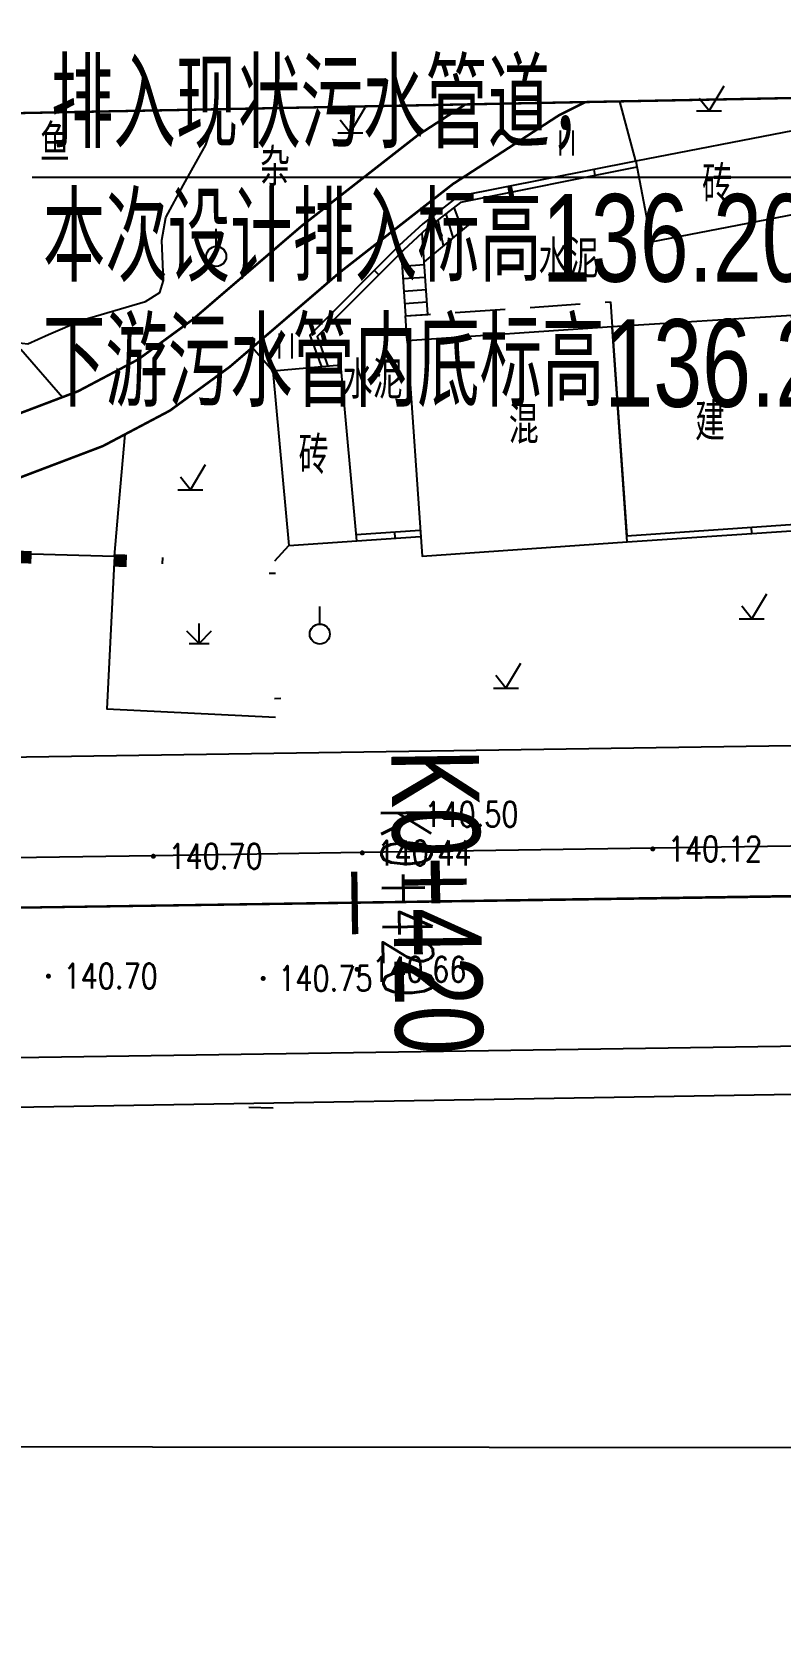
# Model space of a CAD drawing. Extents: x 529262 to 576451, y 2694391 to 2717535.
# Drawn here: x 564422.4 to 564452.3, y 2709985 to 2710048.7 of the extents above; entities that cross this region are included whole.
import ezdxf
from ezdxf.enums import TextEntityAlignment as Align
from ezdxf.xclip import XClip

# ---------------------------------------------------------------- set-up
doc = ezdxf.new("R2010")
doc.units = 0
doc.header["$XCLIPFRAME"] = 0
for name, pattern in [('ACAD_ISO12W100', [22, 12, -3, 0.5, -3, 0.5, -3]), ('X2', [10, 8, -2]), ('X5', [3, 2, -1])]:
    doc.linetypes.add(name, pattern=pattern)
for name, color, linetype in [('DLSS', 4, 'Continuous'), ('DMTZ', 8, 'Continuous'), ('GCD', 8, 'Continuous'), ('JMD', 8, 'Continuous'), ('PP-COM', 7, 'Continuous'), ('RD-中线', 40, 'Continuous'), ('RD-红线', 7, 'Continuous'), ('ZBTZ', 8, 'Continuous'), ('ZJ', 7, 'Continuous'), ('桩号标注', 7, 'Continuous'), ('污水管径标注_W10-', 202, 'Continuous'), ('纵断_分栏文字', 7, 'Continuous'), ('道路中线', 90, 'Continuous')]:
    doc.layers.add(name, color=color, linetype=linetype)
for name, color, linetype, lineweight in [('SXSS', 5, 'Continuous', 0), ('SZ-ZH-DIM', 7, 'Continuous', 0), ('控制界线1', 30, 'ACAD_ISO12W100', 35)]:
    doc.layers.add(name, color=color, linetype=linetype, lineweight=lineweight)
doc.styles.add('HZ', font='rs.shx', dxfattribs={"width": 0.8, "bigfont": 'hztxt.shx'})
doc.styles.add('SEMDI', font='smsim.shx', dxfattribs={"width": 0.75, "bigfont": 'smfs.shx'})
doc.styles.add('SMEDI', font='smsim.shx', dxfattribs={"width": 0.75, "height": 3.5, "bigfont": 'smfs.shx'})
doc.linetypes.add('10421', pattern='A,2,[150,AAA.SHX,S=0.5,R=0,X=0,Y=0.5],1e-11', length=2)
doc.linetypes.add('10422', pattern='A,0.75,[150,AAA.SHX,S=0.5,R=0,X=0,Y=0.5],1.5,[177,AAA.SHX,S=1,R=0,X=0,Y=0.4],0.75', length=3)
doc.linetypes.add('1161', pattern='A,0,[149,AAA.SHX,S=0.15,R=0,X=0,Y=0],-1.6', length=1.6)

# ---------------------------------------------------------------- blocks, each defined once
blk = doc.blocks.new('A$C19FD0107')
at = {"layer": 'RD-中线', "color": 8, "linetype": 'Continuous'}
blk.add_lwpolyline([(-6145.953, 15629.525), (-6583.681, 15623.036, -0.057862), (-6611.221, 15625.821), (-6627.546, 15629.409, 0.058625), (-6655.452, 15632.188), (-7132.057, 15623.673)], format="xyb", dxfattribs=at)
at = {"layer": 'RD-红线', "color": 8, "linetype": 'Continuous', "flags": 128}
for points in [[(-6280.01, 15633.539), (-6588.425, 15628.967)], [(-6279.846, 15621.54), (-6589.703, 15616.946)]]:
    blk.add_lwpolyline(points, dxfattribs=at)
blk = doc.blocks.new('gc124')
at = {"color": 8}
for p, q in [((0, 0), (0, 1.6)), ((-1, 1), (0, 0)), ((-0.8, 0), (0.8, 0)), ((0, 0), (1, 1))]:
    blk.add_line(p, q, dxfattribs=at)
blk = doc.blocks.new('gc002')
at = {"color": 8, "const_width": 1}
blk.add_lwpolyline([(-0.5, 0), (0.5, 0)], dxfattribs=at)
blk = doc.blocks.new('gc125')
at = {"color": 8}
blk.add_line((0, 0.8), (0, 2.2), dxfattribs=at)
blk.add_circle((0, 0), 0.8, dxfattribs=at)
blk = doc.blocks.new('gc123')
at = {"color": 8}
for p, q in [((0, 0), (1.2, 2)), ((-1, 0), (1, 0)), ((0, 0), (-0.8, 1))]:
    blk.add_line(p, q, dxfattribs=at)
blk = doc.blocks.new('gc121')
at = {"color": 8}
for p, q in [((-0.5, -1), (-0.5, 1)), ((0.5, -1), (0.5, 1))]:
    blk.add_line(p, q, dxfattribs=at)
blk = doc.blocks.new('GC200')
at = {"linetype": 'Continuous', "const_width": 0.2, "flags": 128}
blk.add_lwpolyline([(-0.1, 0, 1), (0.1, 0, 1)], format="xyb", close=True, dxfattribs=at)

msp = doc.modelspace()

# ---------------------------------------------------------------- linework, layer by layer
at = {"layer": 'DLSS', "color": 8, "linetype": 'X2', "const_width": 0.1, "flags": 128}
msp.add_lwpolyline([(564394.287, 2710030.293), (564399.173, 2710030.517), (564408.585, 2710031.358), (564416.263, 2710032.084), (564420.758, 2710033.057), (564424.234, 2710034.376), (564426.627, 2710035.64), (564428.811, 2710037.237), (564433.178, 2710040.985), (564437.818, 2710044.607), (564439.713, 2710045.835)], dxfattribs=at)
at = {"layer": 'DLSS', "color": 8, "linetype": 'Continuous', "const_width": 0.1, "flags": 128}
msp.add_lwpolyline([(564394.397, 2710027.896), (564399.334, 2710028.121), (564408.805, 2710028.968), (564416.631, 2710029.708), (564421.441, 2710030.749), (564425.224, 2710032.184), (564427.902, 2710033.6), (564430.303, 2710035.355), (564434.699, 2710039.127), (564439.212, 2710042.651), (564443.448, 2710045.396), (564444.516, 2710045.929)], dxfattribs=at)
at = {"layer": 'DMTZ', "linetype": '10422', "elevation": 138.577, "flags": 128}
msp.add_lwpolyline([(564417.316, 2710045.398), (564417.552, 2710044.364), (564418.706, 2710040.996), (564419.037, 2710040), (564420.115, 2710038.138), (564421.252, 2710036.752), (564421.767, 2710036.327), (564422.222, 2710036.272), (564423.052, 2710036.637), (564424.38, 2710037.214), (564426.931, 2710037.963), (564427.501, 2710038.316), (564427.644, 2710038.8), (564427.584, 2710040.411), (564427.742, 2710041.317), (564428.452, 2710042.628), (564429.339, 2710044.222), (564429.809, 2710045.642)], dxfattribs=at)
at = {"layer": 'JMD', "linetype": 'Continuous'}
for p, q in [((564444.844, 2710043.236, 137.942), (564444.892, 2710042.991, 137.942)), ((564439.94, 2710042.26, 137.942), (564439.989, 2710042.014, 137.942)), ((564438.839, 2710040.191), (564438.631, 2710041.213)), ((564439.223, 2710040.512), (564438.951, 2710041.468)), ((564439.607, 2710040.832), (564439.27, 2710041.723)), ((564438.072, 2710039.55), (564437.992, 2710040.702)), ((564439.903, 2710041.08), (564438.072, 2710039.55)), ((564438.455, 2710039.871), (564438.312, 2710040.957)), ((564437.144, 2710039.911), (564437.319, 2710037.382)), ((564437.181, 2710039.377), (564438.079, 2710039.439)), ((564438.217, 2710037.444), (564438.072, 2710039.55)), ((564436.078, 2710039.199, 137.942), (564436.254, 2710039.023, 137.942)), ((564437.216, 2710038.878), (564438.114, 2710038.94)), ((564437.25, 2710038.379), (564438.148, 2710038.441)), ((564437.285, 2710037.881), (564438.183, 2710037.943)), ((564437.319, 2710037.382), (564438.217, 2710037.444)), ((564436.907, 2710028.506, 137.878), (564436.89, 2710028.755, 137.878)), ((564451.171, 2710028.694, 138.17), (564451.154, 2710028.943, 138.17)), ((564425.69, 2710027.785), (564425.682, 2710027.535)), ((564427.602, 2710027.728, 138.412), (564427.595, 2710027.478, 138.412)), ((564432.125, 2710027.098, 138.412), (564431.875, 2710027.087, 138.412)), ((564432.338, 2710022.102, 138.412), (564432.088, 2710022.092, 138.412))]:
    msp.add_line(p, q, dxfattribs=at)
at = {"layer": 'JMD', "linetype": 'Continuous', "flags": 128}
for points in [[(564452.861, 2710044.793), (564446.525, 2710043.571), (564447.147, 2710040.344), (564453.696, 2710041.607)], [(564452.769, 2710037.398), (564445.588, 2710036.951), (564446.165, 2710028.605), (564453.287, 2710029.088)], [(564445.588, 2710036.951), (564437.388, 2710036.384), (564437.983, 2710027.789), (564446.183, 2710028.356)], [(564434.732, 2710035.423), (564432.02, 2710035.174), (564432.658, 2710028.212), (564435.376, 2710028.4)], [(564413.662, 2710005.636), (564458.449, 2710006.389), (564456.372, 2709994.409), (564454.126, 2709992.156), (564413.735, 2709992.197)]]:
    msp.add_lwpolyline(points, close=True, dxfattribs=at)
for points, elevation in [([(564446.525, 2710043.571), (564439.41, 2710042.154), (564438.015, 2710041.063), (564437.075, 2710040.195), (564433.497, 2710036.622), (564433.962, 2710035.352)], 137.942), ([(564446.573, 2710043.326), (564439.517, 2710041.92), (564438.177, 2710040.872), (564437.248, 2710040.015), (564433.786, 2710036.558), (564434.219, 2710035.376)], 137.942), ([(564446.166, 2710028.605), (564453.287, 2710029.088), (564452.768, 2710037.422), (564454.094, 2710037.517)], 138.17), ([(564446.183, 2710028.356), (564453.552, 2710028.855), (564453.033, 2710037.19), (564454.113, 2710037.268)], 138.17), ([(564435.353, 2710028.649), (564437.911, 2710028.826)], 137.878), ([(564435.376, 2710028.4), (564437.928, 2710028.576)], 137.878)]:
    msp.add_lwpolyline(points, dxfattribs=dict(at, elevation=elevation))
at = {"layer": 'JMD', "linetype": 'X5', "elevation": 138.006, "flags": 128}
msp.add_lwpolyline([(564437.388, 2710036.384), (564437.319, 2710037.382), (564445.519, 2710037.949), (564445.588, 2710036.951)], dxfattribs=at)
at = {"layer": 'JMD', "linetype": 'Continuous', "flags": 128}
msp.add_lwpolyline([(564413.662, 2710005.636), (564458.449, 2710006.389), (564456.372, 2709994.409), (564454.126, 2709992.156)], dxfattribs=at)
at = {"layer": 'SZ-ZH-DIM', "color": 0, "const_width": 0.25, "elevation": 140}
msp.add_lwpolyline([(564435.309, 2710012.683), (564435.272, 2710015.183)], dxfattribs=at)
at = {"layer": 'ZBTZ', "linetype": '1161', "flags": 128}
for points, elevation in [([(564446.525, 2710043.571), (564445.89, 2710045.956)], 137.942), ([(564432.02, 2710035.174), (564431.19, 2710036.117)], 138.053), ([(564421.95, 2710036.063), (564423.614, 2710034.14)], 138.251), ([(564422.374, 2710027.884), (564425.69, 2710027.785)], 138.412), ([(564432.104, 2710027.594), (564432.658, 2710028.212)], 137.682), ([(564431.064, 2710005.778), (564432.034, 2710005.745)], 140.883)]:
    msp.add_lwpolyline(points, dxfattribs=dict(at, elevation=elevation))
for points in [[(564425.69, 2710027.785), (564425.844, 2710029.646), (564426.121, 2710032.659)], [(564425.682, 2710027.535), (564425.384, 2710021.691), (564432.12, 2710021.347)]]:
    msp.add_lwpolyline(points, dxfattribs=at)
at = {"layer": '控制界线1', "color": 252, "linetype": 'Continuous', "flags": 128}
for points in [[(564755.82, 2710052.009), (564381.075, 2710044.69), (564375.334, 2709980.803), (564584.871, 2709984.176), (564781.181, 2709987.275)], [(564755.82, 2710052.009), (564381.075, 2710044.69), (564375.334, 2709980.803), (564584.871, 2709984.176), (564781.181, 2709987.275)], [(564755.82, 2710052.009), (564381.075, 2710044.69), (564375.334, 2709980.803), (564584.871, 2709984.176), (564781.181, 2709987.275)], [(564696.282, 2710050.846), (564381.075, 2710044.69), (564375.334, 2709980.803), (564584.871, 2709984.176), (564701.191, 2709986.012)], [(564696.282, 2710050.846), (564381.075, 2710044.69), (564375.334, 2709980.803), (564584.871, 2709984.176), (564701.191, 2709986.012)], [(564696.282, 2710050.846), (564381.075, 2710044.69), (564375.334, 2709980.803), (564584.871, 2709984.176), (564701.191, 2709986.012)]]:
    msp.add_lwpolyline(points, dxfattribs=at)
at = {"layer": '桩号标注', "const_width": 0.25}
msp.add_lwpolyline([(564435.309, 2710012.683), (564435.272, 2710015.183)], dxfattribs=at)
at = {"layer": '污水管径标注_W10-'}
msp.add_lwpolyline([(564394.949, 2710030.674), (564405.894, 2710015.514), (564427.194, 2710015.83), (564435.581, 2710015.955), (564447.192, 2710016.127), (564465.578, 2710016.399), (564472.709, 2710023.406)], dxfattribs=at)
at = {"layer": '纵断_分栏文字', "color": 3}
msp.add_lwpolyline([(564422.4, 2710042.931), (564454.343, 2710042.931), (564471.797, 2710020.97)], dxfattribs=at)
at = {"layer": '道路中线'}
msp.add_lwpolyline([(564377.047, 2710013.07), (564855.244, 2710020.159)], dxfattribs=at)

# ---------------------------------------------------------------- block references
at = {"layer": 'GCD', "linetype": 'Continuous'}
ref = msp.add_blockref('GC200', (564437.47, 2710017.473, 140.498), dxfattribs=dict(at, xscale=0.5, yscale=0.5, zscale=0.5))
ref.add_attrib('height', '140.50', dxfattribs={"linetype": 'Continuous', "height": 1, "style": 'HZ', "width": 0.8}).set_placement((564438.07, 2710017.473, 140.498), align=Align.MIDDLE_LEFT)
ref = msp.add_blockref('GC200', (564435.595, 2710015.932, 140.441), dxfattribs=dict(at, xscale=0.5, yscale=0.5, zscale=0.5))
ref.add_attrib('height', '140.44', dxfattribs={"linetype": 'Continuous', "height": 1, "style": 'HZ', "width": 0.8}).set_placement((564436.195, 2710015.932, 140.441), align=Align.MIDDLE_LEFT)
ref = msp.add_blockref('GC200', (564447.205, 2710016.088, 140.12), dxfattribs=dict(at, xscale=0.5, yscale=0.5, zscale=0.5))
ref.add_attrib('height', '140.12', dxfattribs={"linetype": 'Continuous', "height": 1, "style": 'HZ', "width": 0.8}).set_placement((564447.805, 2710016.088, 140.12), align=Align.MIDDLE_LEFT)
ref = msp.add_blockref('GC200', (564427.243, 2710015.796, 140.7), dxfattribs=dict(at, xscale=0.5, yscale=0.5, zscale=0.5))
ref.add_attrib('height', '140.70', dxfattribs={"linetype": 'Continuous', "height": 1, "style": 'HZ', "width": 0.8}).set_placement((564427.843, 2710015.796, 140.7), align=Align.MIDDLE_LEFT)
ref = msp.add_blockref('GC200', (564423.048, 2710011.006, 140.7), dxfattribs=dict(at, xscale=0.5, yscale=0.5, zscale=0.5))
ref.add_attrib('height', '140.70', dxfattribs={"linetype": 'Continuous', "height": 1, "style": 'HZ', "width": 0.8}).set_placement((564423.648, 2710011.006, 140.7), align=Align.MIDDLE_LEFT)
ref = msp.add_blockref('GC200', (564431.633, 2710010.916, 140.754), dxfattribs=dict(at, xscale=0.5, yscale=0.5, zscale=0.5))
ref.add_attrib('height', '140.75', dxfattribs={"linetype": 'Continuous', "height": 1, "style": 'HZ', "width": 0.8}).set_placement((564432.233, 2710010.916, 140.754), align=Align.MIDDLE_LEFT)
ref = msp.add_blockref('GC200', (564435.387, 2710011.278, 140.66), dxfattribs=dict(at, xscale=0.5, yscale=0.5, zscale=0.5))
ref.add_attrib('height', '140.66', dxfattribs={"linetype": 'Continuous', "height": 1, "style": 'HZ', "width": 0.8}).set_placement((564435.987, 2710011.278, 140.66), align=Align.MIDDLE_LEFT)
at = {"layer": 'JMD', "linetype": 'Continuous', "xscale": 0.4999999999445361, "yscale": 0.4999999999445361, "zscale": 0.4999999999445361}
for p, rotation in [((564422.124, 2710027.747, 138.412), 358.2928202737737), ((564425.932, 2710027.608), 178.2928202737737)]:
    msp.add_blockref('gc002', p, dxfattribs=dict(at, rotation=rotation))
at = {"layer": 'PP-COM'}
ref = msp.add_blockref('A$C19FD0107', (570997.993, 2694390.603), dxfattribs=at)
XClip(ref).set_block_clipping_path([(-9366.4383134884, 14428.6043910822), (-3328.4480743363, 17452.7484863754)])
at = {"layer": 'ZBTZ', "linetype": 'Continuous', "xscale": 0.5, "yscale": 0.5, "zscale": 0.5}
for name, p in [('gc123', (564449.459, 2710045.576)), ('gc123', (564435.115, 2710044.706)), ('gc121', (564443.772, 2710044.299, -0.326)), ('gc125', (564429.76, 2710039.765)), ('gc121', (564432.538, 2710036.181, -0.326)), ('gc123', (564428.722, 2710030.443)), ('gc123', (564451.165, 2710025.287)), ('gc125', (564433.896, 2710024.675)), ('gc124', (564429.07, 2710024.301)), ('gc123', (564441.336, 2710022.515))]:
    msp.add_blockref(name, p, dxfattribs=at)

# ---------------------------------------------------------------- texts
at = {"layer": 'JMD', "linetype": 'Continuous', "style": 'HZ', "width": 0.8}
for s, p in [('砖', (564450.378, 2710042.635)), ('混', (564442.646, 2710033.032)), ('砖', (564434.248, 2710031.823))]:
    msp.add_text(s, height=1.5, dxfattribs=at).set_placement(p, align=Align.MIDDLE_RIGHT)
msp.add_text('建', height=1.5, dxfattribs=at).set_placement((564449.494, 2710033.235), align=Align.MIDDLE)
at = {"layer": 'SXSS', "color": 8, "linetype": '10421', "style": 'HZ', "width": 0.8}
msp.add_text('鱼', height=1.5, dxfattribs=at).set_placement((564423.308, 2710044.373), align=Align.MIDDLE)
at = {"layer": 'SZ-ZH-DIM', "color": 0, "style": 'HZ', "width": 0.7}
msp.add_text('K0+420', height=2, rotation=270.84931, dxfattribs=at).set_placement((564435.79, 2710013.941, 140), align=Align.BOTTOM_CENTER)
at = {"layer": 'ZJ', "color": 8, "linetype": 'Continuous', "style": 'HZ', "width": 0.8}
for s, p in [('杂', (564432.107, 2710043.399)), ('水泥', (564443.839, 2710039.74, -138.705)), ('水泥', (564436.006, 2710034.907, -138.705))]:
    msp.add_text(s, height=1.5, dxfattribs=at).set_placement(p, align=Align.MIDDLE)
at = {"layer": '桩号标注', "style": 'SEMDI', "width": 0.75}
msp.add_text('K0+420', height=3.5, rotation=270.84931, dxfattribs=at).set_placement((564435.79, 2710013.941), align=Align.BOTTOM_CENTER)
at = {"layer": '纵断_分栏文字', "color": 3, "style": 'SMEDI', "width": 0.75}
for s, p in [('排入现状污水管道，', (564423.152, 2710044.09)), ('本次设计排入标高136.200，', (564422.83, 2710038.753)), ('下游污水管内底标高136.200。', (564422.83, 2710033.753))]:
    msp.add_text(s, height=3.5, dxfattribs=at).set_placement(p)

doc.saveas('drawing.dxf')
